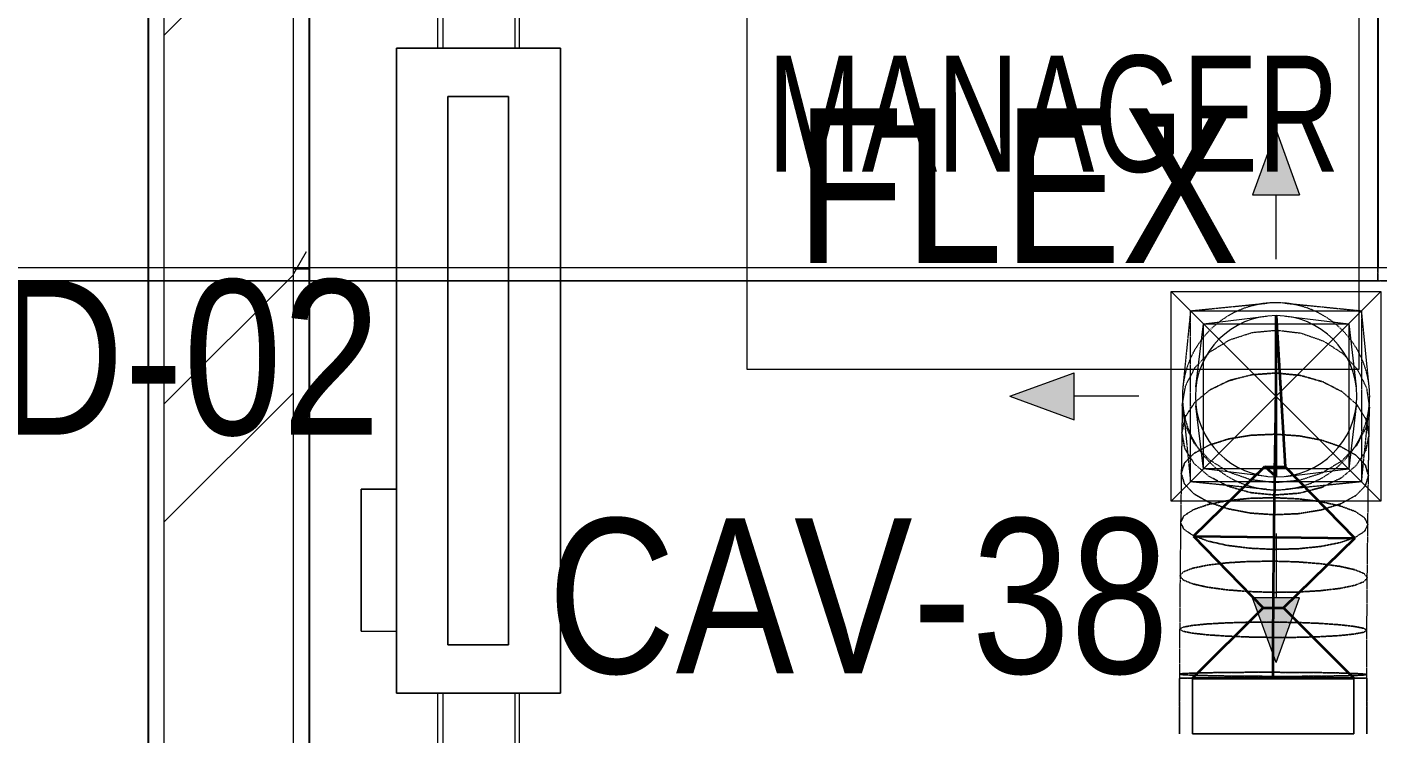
# Model space of a CAD drawing. Header units: inches. Extents: x -83664 to 20107, y -47222 to 19398.
# Drawn here: x -11685 to -9592, y -40649 to -39553 of the extents above; entities that cross this region are included whole.
import ezdxf

# ---------------------------------------------------------------- set-up
doc = ezdxf.new("R2010")
doc.units = ezdxf.units.IN
doc.header["$MEASUREMENT"] = 0
doc.linetypes.add('Center', pattern=[29.999999, 12, -6, 6, -6])
doc.linetypes.add('Hidden 0_50', pattern=[1.0584, 0.5292, -0.5292])
for name, color, linetype, lineweight in [('A-DETL-GENF', 7, 'Continuous', 9), ('A-WALL', 7, 'Continuous', 9), ('A-WALL-PATT', 7, 'Continuous', 25), ('G-ANNO-TEXT', 7, 'Continuous', 9), ('M-EQPM', 7, 'Continuous', 18), ('M-HVAC-CDFF', 7, 'Continuous', 9), ('M-HVAC-DUCT-CNTR', 7, 'Center', 9), ('ROOM TAG', 7, 'Continuous', 9)]:
    doc.layers.add(name, color=color, linetype=linetype, lineweight=lineweight)
for name, color, linetype, lineweight, true_color in [('FF ROOM TAG_dwg', 7, 'Continuous', 9, 0x767676), ('M-HVAC-DUCT', 7, 'Continuous', 9, 0xffe97f), ('M-HVAC-DUCT-PATT', 7, 'Continuous', 35, 0x007f00)]:
    doc.layers.add(name, color=color, linetype=linetype, lineweight=lineweight, true_color=true_color)
doc.styles.add('Arial Narrow_20', font='ARIALN.TTF', dxfattribs={"width": 0.85, "height": 4572})
doc.styles.add('Arial Narrow_21', font='ARIALN.TTF', dxfattribs={"height": 240})

# ---------------------------------------------------------------- blocks, each defined once
blk = doc.blocks.new('GCE-AT-Supply Air Rectangular Diffuser - 225x225-V55-FIRST FLOOR AC CONDITIONING LAYOUT - PART A')
at = {"layer": 'A-DETL-GENF', "true_color": 0xff7f00}
for points in [[(36.4, 312.5), (0, 412.5), (-36.4, 312.5)], [(-312.5, 36.4), (-412.5, 0), (-312.5, -36.4)], [(412.5, 0), (312.5, 36.4), (312.5, -36.4), (338.5, -26.9)], [(36.4, -312.5), (-36.4, -312.5), (0, -412.5)]]:
    blk.add_hatch(color=30, dxfattribs=at).paths.add_polyline_path(points)
at = {"layer": 'A-DETL-GENF', "color": 30, "true_color": 0xff7f00}
for p, q in [((0, 412.5), (-36.4, 312.5)), ((0, 412.5), (36.4, 312.5)), ((-36.4, 312.5), (36.4, 312.5)), ((0, 212.5), (0, 312.5)), ((-162.5, -162.5), (162.5, 162.5)), ((-162.5, 162.5), (162.5, -162.5)), ((-162.5, -162.5), (-162.5, 162.5)), ((-162.5, 162.5), (162.5, 162.5)), ((162.5, 162.5), (162.5, -162.5)), ((-412.5, 0), (-312.5, 36.4)), ((-312.5, -36.4), (-312.5, 36.4)), ((312.5, 36.4), (312.5, -36.4)), ((412.5, 0), (312.5, 36.4)), ((212.5, 0), (312.5, 0)), ((-412.5, 0), (-312.5, -36.4)), ((-212.5, 0), (-312.5, 0)), ((412.5, 0), (312.5, -36.4)), ((162.5, -162.5), (-162.5, -162.5)), ((0, -212.5), (0, -312.5)), ((36.4, -312.5), (-36.4, -312.5)), ((0, -412.5), (-36.4, -312.5)), ((0, -412.5), (36.4, -312.5))]:
    blk.add_line(p, q, dxfattribs=at)
blk = doc.blocks.new('M_Rec to Rnd Transition - Angle - 60 Degree-8131099-FIRST FLOOR AC CONDITIONING LAYOUT - PART A')
at = {"layer": 'M-HVAC-DUCT', "color": 30, "true_color": 0xff7f00}
for p, q in [((0, 125), (86.6, 125)), ((86.6, 125), (0, 125)), ((0, 125), (0, -125)), ((0, -125), (0, 125)), ((86.6, 0), (86.6, 125)), ((86.6, 0), (86.6, 125)), ((86.6, -125), (86.6, 0)), ((86.6, -125), (86.6, 0)), ((0, -125), (86.6, -125)), ((86.6, -125), (0, -125))]:
    blk.add_line(p, q, dxfattribs=at)
blk = doc.blocks.new('M_Rectangular to Round Transition - Angle - 45 Degree-8294803-FIRST FLOOR AC CONDITIONING LAYOUT - PART A')
at = {"layer": 'M-HVAC-DUCT', "color": 30, "true_color": 0xff7f00}
for p, q in [((141593.9, 58359.3), (141691.6, 58370.9)), ((141721.1, 58370.9), (141818.9, 58359.3)), ((141582.2, 58261.5), (141593.9, 58359.3)), ((141593.9, 58359.3), (141818.9, 58359.3)), ((141593.9, 58134.3), (141593.9, 58359.3)), ((141818.9, 58359.3), (141830.5, 58261.5)), ((141818.9, 58359.3), (141818.9, 58134.3)), ((141593.9, 58134.3), (141582.2, 58232)), ((141830.5, 58232), (141818.9, 58134.3)), ((141691.6, 58122.6), (141593.9, 58134.3)), ((141818.9, 58134.3), (141593.9, 58134.3)), ((141721.1, 58122.6), (141818.9, 58134.3))]:
    blk.add_line(p, q, dxfattribs=at)
for start, end in [(90, 180), (0, 90), (180, 270), (270, 0)]:
    blk.add_arc((141706.4, 58246.8), 125, start, end, dxfattribs=at)
blk = doc.blocks.new('CAV - CAV-38-9301335-FIRST FLOOR AC CONDITIONING LAYOUT - PART A')
at = {"layer": 'M-EQPM', "color": 30, "true_color": 0xff7f00}
for p, q in [((-183.8, 181.7), (-403.8, 181.7)), ((-403.8, 181.7), (-183.8, 181.7)), ((-403.8, 181.7), (-403.8, 127)), ((-403.8, 181.7), (-403.8, 127)), ((-183.8, 127), (-183.8, 181.7)), ((-183.8, 181.7), (-183.8, 127)), ((500, 127), (-500, 127)), ((-500, 127), (-500, -127)), ((-500, -127), (-500, 127)), ((-500, 127), (500, 127)), ((-183.8, 127), (-403.8, 127)), ((-403.8, 127), (-183.8, 127)), ((500, -127), (500, 127)), ((500, 127), (500, -127)), ((-500, 63.5), (-581.8, 63.5)), ((-581.8, 63.5), (-581.8, -63.5)), ((-581.8, 63.5), (-581.8, -63.5)), ((-500, -63.5), (-500, 63.5)), ((-500, -63.5), (-500, 63.5)), ((581.8, 63.5), (500, 63.5)), ((500, 63.5), (500, -63.5)), ((500, 63.5), (500, -63.5)), ((581.8, -63.5), (581.8, 63.5)), ((581.8, -63.5), (581.8, 63.5)), ((-500, 55.2), (-581.8, 55.2)), ((-581.8, -56.8), (-581.8, 55.2)), ((-581.8, -56.8), (-581.8, 55.2)), ((-500, 55.2), (-500, -56.8)), ((-500, 55.2), (-500, -56.8)), ((-425, -46.8), (-425, 47.3)), ((-425, 47.3), (425, 47.3)), ((425, 47.3), (-425, 47.3)), ((-425, 47.3), (-425, -46.8)), ((425, 47.3), (425, -46.8)), ((425, -46.8), (425, 47.3)), ((581.8, 55.2), (500, 55.2)), ((500, -56.8), (500, 55.2)), ((500, -56.8), (500, 55.2)), ((581.8, 55.2), (581.8, -56.8)), ((581.8, 55.2), (581.8, -56.8)), ((-581.8, -56.8), (-500, -56.8)), ((425, -46.8), (-425, -46.8)), ((-425, -46.8), (425, -46.8)), ((500, -56.8), (581.8, -56.8)), ((-581.8, -63.5), (-500, -63.5)), ((500, -63.5), (581.8, -63.5)), ((-500, -127), (500, -127)), ((500, -127), (-500, -127))]:
    blk.add_line(p, q, dxfattribs=at)
blk = doc.blocks.new('M_Rec Elbow - Radius - 0_75W-9086705-FIRST FLOOR AC CONDITIONING LAYOUT - PART A')
at = {"layer": 'M-HVAC-DUCT', "color": 6, "true_color": 0xff00ff}
for p, q in [((142387.2, 58445.7), (142387.2, 59845.7)), ((142387.2, 59845.7), (142787.2, 59845.7)), ((142387.2, 59845.7), (142887.2, 59845.7)), ((142787.2, 59845.7), (142787.2, 58445.7)), ((142887.2, 59845.7), (142787.2, 59845.7)), ((142887.2, 59845.7), (142887.2, 58445.7)), ((142887.2, 58445.7), (142887.2, 59845.7)), ((142787.2, 58445.7), (142387.2, 58445.7)), ((142387.2, 58445.7), (142887.2, 58445.7)), ((142787.2, 58445.7), (142887.2, 58445.7))]:
    blk.add_line(p, q, dxfattribs=at)
blk = doc.blocks.new('TEMW-SMBZ-HO-BM-HVAC-00002_rvt-1-FIRST FLOOR AC CONDITIONING LAYOUT - PART A')
at = {"layer": 'M-HVAC-DUCT', "color": 6, "linetype": 'Hidden 0_50', "true_color": 0xff00ff}
for p, q in [((141864.2, 58425.7), (141864.2, 59865.7)), ((141864.2, 59865.7), (141864.2, 58425.7)), ((141864.2, 59865.7), (141864.2, 58425.7)), ((128190.9, 58425.7), (141864.2, 58425.7)), ((141864.2, 58425.7), (128190.9, 58425.7)), ((141864.2, 58425.7), (142374.2, 58425.7)), ((141954.2, 58425.7), (141864.2, 58425.7))]:
    blk.add_line(p, q, dxfattribs=at)
at = {"layer": 'M-HVAC-DUCT', "color": 6, "true_color": 0xff00ff}
for p, q in [((141864.2, 59845.7), (141864.2, 58445.7)), ((141864.2, 58445.7), (141864.2, 59845.7)), ((141864.2, 58445.7), (128190.9, 58445.7)), ((141864.2, 58445.7), (128190.9, 58445.7))]:
    blk.add_line(p, q, dxfattribs=at)
at = {"layer": 'M-HVAC-DUCT', "color": 30, "linetype": 'Hidden 0_50', "true_color": 0xff7f00}
for p, q in [((141573.9, 58379.3), (141692, 58391.1)), ((141720.7, 58391.1), (141838.9, 58379.3)), ((141573.9, 58379.3), (141562.1, 58261.2)), ((141573.9, 58114.3), (141573.9, 58379.3)), ((141573.9, 58379.3), (141838.9, 58379.3)), ((141850.6, 58261.2), (141838.9, 58379.3)), ((141838.9, 58379.3), (141838.9, 58114.3)), ((141561.1, 58233.3), (141560.5, 58190.5)), ((141561.1, 58232.9), (141560.5, 58190.3)), ((141562.1, 58232.4), (141573.9, 58114.3)), ((141838.9, 58114.3), (141850.6, 58232.4)), ((141850.4, 58186.5), (141851.1, 58229.1)), ((141850.4, 58186.2), (141851.1, 58228.8)), ((141560.5, 58190.5), (141559.6, 58127.6)), ((141560.5, 58190.3), (141559.6, 58127.5)), ((141849.5, 58123.8), (141850.4, 58186.5)), ((141849.5, 58123.6), (141850.4, 58186.3)), ((141559.6, 58127.5), (141558.6, 58051.3)), ((141559.6, 58127.5), (141558.6, 58051.2)), ((141692, 58102.5), (141573.9, 58114.3)), ((141838.9, 58114.3), (141573.9, 58114.3)), ((141838.9, 58114.3), (141720.7, 58102.5)), ((141848.6, 58047.9), (141849.5, 58123.8)), ((141848.6, 58047.9), (141849.5, 58123.7)), ((141558.6, 58051.3), (141557.7, 57968.4)), ((141558.6, 58051.2), (141557.7, 57968.4)), ((141847.7, 57965.7), (141848.6, 58047.9)), ((141847.7, 57965.7), (141848.6, 58047.9)), ((141557.7, 57968.4), (141557.1, 57885.8)), ((141557.7, 57968.4), (141557.1, 57885.8)), ((141847.1, 57884.1), (141847.7, 57965.7)), ((141847.1, 57884.1), (141847.7, 57965.7)), ((141557.1, 57885.8), (141556.8, 57816.1)), ((141557.1, 57885.8), (141556.8, 57816.1)), ((141846.8, 57815.6), (141847.1, 57884.1)), ((141846.8, 57815.6), (141847.1, 57884.1)), ((141556.8, 57816.1), (141556.8, 57810)), ((141556.8, 57816.1), (141556.8, 57810)), ((141846.8, 57810), (141846.8, 57815.6)), ((141846.8, 57810), (141846.8, 57815.6)), ((141556.8, 57810), (141846.8, 57810)), ((141556.8, 57810), (141846.8, 57810)), ((141556.8, 57723.4), (141556.8, 57810)), ((141556.8, 57810), (141556.8, 57723.4)), ((141701.8, 57810), (141556.8, 57810)), ((141701.8, 57810), (141556.8, 57810)), ((141846.8, 57810), (141701.8, 57810)), ((141846.8, 57810), (141701.8, 57810)), ((141846.8, 57723.4), (141846.8, 57810)), ((141846.8, 57810), (141846.8, 57723.4))]:
    blk.add_line(p, q, dxfattribs=at)
at = {"layer": 'M-HVAC-DUCT', "color": 30, "linetype": 'Hidden 0_50', "true_color": 0xff7f00, "flags": 128}
for points in [[(141561.1, 58232.9), (141566.4, 58263.5), (141581.2, 58291.8), (141604.6, 58316), (141634.8, 58334.4), (141669.9, 58345.8), (141707.5, 58349.3), (141745, 58344.8), (141779.8, 58332.5), (141809.6, 58313.3), (141832.4, 58288.5), (141846.5, 58259.8), (141851.1, 58229.1)], [(141560.5, 58190.3), (141565.7, 58214.7), (141580.4, 58237.3), (141603.7, 58256.6), (141633.9, 58271.2), (141668.9, 58280.2), (141706.5, 58282.9), (141744, 58279.2), (141778.8, 58269.3), (141808.7, 58253.9), (141831.5, 58234), (141845.8, 58211), (141850.4, 58186.5)], [(141850.4, 58186.5), (141845.8, 58211), (141831.5, 58234), (141808.7, 58253.9), (141778.8, 58269.3), (141744, 58279.2), (141706.5, 58282.9), (141668.9, 58280.2), (141633.9, 58271.2), (141603.7, 58256.6), (141580.4, 58237.3), (141565.7, 58214.7), (141560.5, 58190.3)], [(141851.1, 58229.1), (141845.8, 58198.6), (141831, 58170.3), (141807.6, 58146.1), (141777.4, 58127.7), (141742.3, 58116.3), (141704.7, 58112.8), (141667.2, 58117.3), (141632.4, 58129.6), (141602.6, 58148.7), (141579.8, 58173.5), (141565.7, 58202.3), (141561.1, 58232.9)], [(141559.6, 58127.5), (141564.7, 58143.5), (141579.3, 58158.4), (141602.5, 58171), (141632.6, 58180.6), (141667.6, 58186.4), (141705.1, 58188), (141742.6, 58185.4), (141777.6, 58178.7), (141807.5, 58168.4), (141830.4, 58155.2), (141844.8, 58140), (141849.5, 58123.8)], [(141849.5, 58123.8), (141844.8, 58140), (141830.4, 58155.2), (141807.5, 58168.4), (141777.6, 58178.7), (141742.6, 58185.4), (141705.1, 58188), (141667.6, 58186.4), (141632.6, 58180.6), (141602.5, 58171), (141579.3, 58158.4), (141564.7, 58143.5), (141559.6, 58127.5)], [(141850.4, 58186.5), (141845.2, 58162.1), (141830.5, 58139.5), (141807.2, 58120.2), (141777, 58105.5), (141742, 58096.6), (141704.4, 58093.8), (141666.9, 58097.5), (141632.1, 58107.4), (141602.2, 58122.9), (141579.4, 58142.7), (141565.1, 58165.7), (141560.5, 58190.3)], [(141560.5, 58190.3), (141565.1, 58165.7), (141579.4, 58142.7), (141602.2, 58122.9), (141632.1, 58107.4), (141666.9, 58097.5), (141704.4, 58093.8), (141742, 58096.6), (141777, 58105.5), (141807.2, 58120.2), (141830.5, 58139.5), (141845.2, 58162.1), (141850.4, 58186.5)], [(141849.5, 58123.8), (141844.5, 58107.7), (141829.8, 58092.8), (141806.7, 58080.2), (141776.5, 58070.7), (141741.5, 58064.9), (141704, 58063.2), (141666.5, 58065.8), (141631.6, 58072.5), (141601.6, 58082.8), (141578.7, 58096), (141564.4, 58111.2), (141559.6, 58127.5)], [(141559.6, 58127.5), (141564.4, 58111.2), (141578.7, 58096), (141601.6, 58082.8), (141631.6, 58072.5), (141666.5, 58065.8), (141704, 58063.2), (141741.5, 58064.9), (141776.5, 58070.7), (141806.7, 58080.2), (141829.8, 58092.8), (141844.5, 58107.7), (141849.5, 58123.8)], [(141558.6, 58051.2), (141563.6, 58061.5), (141578.2, 58071), (141601.3, 58079.1), (141631.4, 58085.1), (141666.4, 58088.7), (141703.9, 58089.6), (141741.4, 58087.8), (141776.3, 58083.4), (141806.3, 58076.7), (141829.3, 58068.2), (141843.7, 58058.3), (141848.6, 58047.9)], [(141848.6, 58047.9), (141843.7, 58058.3), (141829.3, 58068.2), (141806.3, 58076.7), (141776.3, 58083.4), (141741.4, 58087.8), (141703.9, 58089.6), (141666.4, 58088.7), (141631.4, 58085.1), (141601.3, 58079.1), (141578.2, 58071), (141563.6, 58061.5), (141558.6, 58051.2)], [(141848.6, 58047.9), (141843.6, 58037.6), (141829, 58028.1), (141805.9, 58020.1), (141775.8, 58014.1), (141740.8, 58010.5), (141703.3, 58009.5), (141665.8, 58011.3), (141630.8, 58015.7), (141600.9, 58022.4), (141577.9, 58031), (141563.5, 58040.8), (141558.6, 58051.2)], [(141558.6, 58051.2), (141563.5, 58040.8), (141577.9, 58031), (141600.9, 58022.4), (141630.8, 58015.7), (141665.8, 58011.3), (141703.3, 58009.5), (141740.8, 58010.5), (141775.8, 58014.1), (141805.9, 58020.1), (141829, 58028.1), (141843.6, 58037.6), (141848.6, 58047.9)], [(141557.7, 57968.4), (141562.7, 57974.6), (141577.2, 57980.3), (141600.3, 57985.1), (141630.3, 57988.7), (141665.3, 57990.8), (141702.8, 57991.2), (141740.4, 57990.1), (141775.3, 57987.3), (141805.3, 57983.2), (141828.3, 57978), (141842.8, 57972), (141847.7, 57965.7)], [(141847.7, 57965.7), (141842.8, 57972), (141828.3, 57978), (141805.3, 57983.2), (141775.3, 57987.3), (141740.4, 57990.1), (141702.8, 57991.2), (141665.3, 57990.8), (141630.3, 57988.7), (141600.3, 57985.1), (141577.2, 57980.3), (141562.7, 57974.6), (141557.7, 57968.4)], [(141847.7, 57965.7), (141842.7, 57959.5), (141828.2, 57953.8), (141805.1, 57949), (141775.1, 57945.5), (141740.1, 57943.4), (141702.6, 57942.9), (141665.1, 57944.1), (141630.1, 57946.8), (141600.1, 57950.9), (141577.1, 57956.1), (141562.6, 57962.1), (141557.7, 57968.4)], [(141557.7, 57968.4), (141562.6, 57962.1), (141577.1, 57956.1), (141600.1, 57950.9), (141630.1, 57946.8), (141665.1, 57944.1), (141702.6, 57942.9), (141740.1, 57943.4), (141775.1, 57945.5), (141805.1, 57949), (141828.2, 57953.8), (141842.7, 57959.5), (141847.7, 57965.7)], [(141557.1, 57885.8), (141562, 57888.8), (141576.5, 57891.6), (141599.5, 57893.9), (141629.6, 57895.6), (141664.6, 57896.6), (141702.1, 57896.8), (141739.6, 57896.2), (141774.6, 57894.8), (141804.6, 57892.7), (141827.6, 57890.1), (141842.1, 57887.2), (141847.1, 57884.1)], [(141847.1, 57884.1), (141842.1, 57887.2), (141827.6, 57890.1), (141804.6, 57892.7), (141774.6, 57894.8), (141739.6, 57896.2), (141702.1, 57896.8), (141664.6, 57896.6), (141629.6, 57895.6), (141599.5, 57893.9), (141576.5, 57891.6), (141562, 57888.8), (141557.1, 57885.8)], [(141847.1, 57884.1), (141842.1, 57881), (141827.6, 57878.3), (141804.6, 57875.9), (141774.5, 57874.2), (141739.6, 57873.2), (141702, 57873), (141664.5, 57873.7), (141629.5, 57875.1), (141599.5, 57877.1), (141576.5, 57879.7), (141562, 57882.7), (141557.1, 57885.8)], [(141557.1, 57885.8), (141562, 57882.7), (141576.5, 57879.7), (141599.5, 57877.1), (141629.5, 57875.1), (141664.5, 57873.7), (141702, 57873), (141739.6, 57873.2), (141774.5, 57874.2), (141804.6, 57875.9), (141827.6, 57878.3), (141842.1, 57881), (141847.1, 57884.1)], [(141556.8, 57816.1), (141561.7, 57816.9), (141576.2, 57817.7), (141599.3, 57818.3), (141629.3, 57818.7), (141664.3, 57819), (141701.8, 57819), (141739.3, 57818.8), (141774.3, 57818.5), (141804.3, 57817.9), (141827.4, 57817.2), (141841.9, 57816.4), (141846.8, 57815.6)], [(141846.8, 57815.6), (141841.9, 57816.4), (141827.4, 57817.2), (141804.3, 57817.9), (141774.3, 57818.5), (141739.3, 57818.8), (141701.8, 57819), (141664.3, 57819), (141629.3, 57818.7), (141599.3, 57818.3), (141576.2, 57817.7), (141561.7, 57816.9), (141556.8, 57816.1)], [(141846.8, 57815.6), (141841.9, 57814.8), (141827.4, 57814), (141804.3, 57813.4), (141774.3, 57812.9), (141739.3, 57812.7), (141701.8, 57812.7), (141664.3, 57812.8), (141629.3, 57813.2), (141599.3, 57813.8), (141576.2, 57814.5), (141561.7, 57815.3), (141556.8, 57816.1)], [(141556.8, 57816.1), (141561.7, 57815.3), (141576.2, 57814.5), (141599.3, 57813.8), (141629.3, 57813.2), (141664.3, 57812.8), (141701.8, 57812.7), (141739.3, 57812.7), (141774.3, 57812.9), (141804.3, 57813.4), (141827.4, 57814), (141841.9, 57814.8), (141846.8, 57815.6)]]:
    blk.add_lwpolyline(points, dxfattribs=at)
at = {"layer": 'M-HVAC-DUCT', "color": 30, "linetype": 'Hidden 0_50', "true_color": 0xff7f00}
for start, end in [(90, 180), (0, 90), (180, 270), (270, 0)]:
    blk.add_arc((141706.4, 58246.8), 145, start, end, dxfattribs=at)
at = {"layer": 'M-HVAC-DUCT-CNTR', "color": 30, "linetype": 'Continuous', "lineweight": 35, "true_color": 0xff7f00}
blk.add_open_spline([(141701.8, 57810), (141701.8, 57971.2), (141706.4, 58246.8), (141706.4, 58246.8)], degree=3, dxfattribs=at)
at = {"layer": 'M-HVAC-DUCT-PATT', "color": 30, "true_color": 0xff7f00}
for p, q in [((141706.4, 58121.8), (141706.4, 58371.8)), ((141706.4, 58371.8), (141720.5, 58137.3)), ((141578.4, 58029.8), (141688.9, 58137.8)), ((141706.4, 58121.8), (141688.9, 58137.8)), ((141688.9, 58137.8), (141720.5, 58137.3)), ((141828.3, 58027), (141720.5, 58137.3)), ((141578.4, 58029.8), (141828.3, 58027)), ((141578.4, 58029.8), (141828.3, 58027)), ((141578.4, 58029.8), (141686.5, 57919.1)), ((141828.3, 58027), (141718.1, 57918.9)), ((141576.8, 57810), (141686.5, 57919.1)), ((141686.5, 57919.1), (141718.1, 57918.9)), ((141826.8, 57810), (141718.1, 57918.9)), ((141576.8, 57810), (141826.8, 57810)), ((141576.8, 57810), (141826.8, 57810))]:
    blk.add_line(p, q, dxfattribs=at)
at = {"layer": 'M-EQPM', "color": 6, "linetype": 'Hidden 0_50', "lineweight": 9, "true_color": 0xff00ff, "rotation": 90.00000000000011}
blk.add_blockref('CAV - CAV-38-9301335-FIRST FLOOR AC CONDITIONING LAYOUT - PART A', (140471, 58286.5), dxfattribs=at)
at = {"layer": 'M-HVAC-CDFF', "color": 6, "linetype": 'Hidden 0_50', "lineweight": 9, "true_color": 0xff00ff}
blk.add_blockref('GCE-AT-Supply Air Rectangular Diffuser - 225x225-V55-FIRST FLOOR AC CONDITIONING LAYOUT - PART A', (141706.4, 58246.8), dxfattribs=at)
at = {"layer": 'M-HVAC-DUCT', "color": 6, "linetype": 'Hidden 0_50', "lineweight": 9, "true_color": 0xff00ff, "extrusion": (0, 0, -1)}
blk.add_blockref('M_Rec Elbow - Radius - 0_75W-9086705-FIRST FLOOR AC CONDITIONING LAYOUT - PART A', (-284751.5, 0), dxfattribs=at)
at = {"layer": 'M-HVAC-DUCT', "color": 6, "linetype": 'Hidden 0_50', "lineweight": 9, "true_color": 0xff00ff}
blk.add_blockref('M_Rectangular to Round Transition - Angle - 45 Degree-8294803-FIRST FLOOR AC CONDITIONING LAYOUT - PART A', (0, 0), dxfattribs=at)
at = {"layer": 'M-HVAC-DUCT', "color": 6, "linetype": 'Hidden 0_50', "lineweight": 9, "true_color": 0xff00ff, "rotation": 90}
blk.add_blockref('M_Rec to Rnd Transition - Angle - 60 Degree-8131099-FIRST FLOOR AC CONDITIONING LAYOUT - PART A', (141701.8, 57723.4), dxfattribs=at)
blk = doc.blocks.new('TEMW-SMBZ-HO-BM-HVAC-00002_rvt-2-FIRST FLOOR AC CONDITIONING LAYOUT - PART A')
at = {"layer": 'M-HVAC-DUCT', "color": 6, "linetype": 'Hidden 0_50', "true_color": 0xff00ff}
for p, q in [((141864.2, 58425.7), (141864.2, 59865.7)), ((141864.2, 59865.7), (141864.2, 58425.7)), ((141864.2, 59865.7), (141864.2, 58425.7)), ((128190.9, 58425.7), (141864.2, 58425.7)), ((141864.2, 58425.7), (128190.9, 58425.7)), ((141864.2, 58425.7), (142374.2, 58425.7)), ((141954.2, 58425.7), (141864.2, 58425.7))]:
    blk.add_line(p, q, dxfattribs=at)
at = {"layer": 'M-HVAC-DUCT', "color": 6, "true_color": 0xff00ff}
for p, q in [((141864.2, 59845.7), (141864.2, 58445.7)), ((141864.2, 58445.7), (141864.2, 59845.7)), ((141864.2, 58445.7), (128190.9, 58445.7)), ((141864.2, 58445.7), (128190.9, 58445.7))]:
    blk.add_line(p, q, dxfattribs=at)
at = {"layer": 'M-HVAC-DUCT', "color": 30, "linetype": 'Hidden 0_50', "true_color": 0xff7f00}
for p, q in [((141573.9, 58379.3), (141692, 58391.1)), ((141720.7, 58391.1), (141838.9, 58379.3)), ((141573.9, 58379.3), (141562.1, 58261.2)), ((141573.9, 58114.3), (141573.9, 58379.3)), ((141573.9, 58379.3), (141838.9, 58379.3)), ((141850.6, 58261.2), (141838.9, 58379.3)), ((141838.9, 58379.3), (141838.9, 58114.3)), ((141561.1, 58233.3), (141560.5, 58190.5)), ((141561.1, 58232.9), (141560.5, 58190.3)), ((141562.1, 58232.4), (141573.9, 58114.3)), ((141838.9, 58114.3), (141850.6, 58232.4)), ((141850.4, 58186.5), (141851.1, 58229.1)), ((141850.4, 58186.2), (141851.1, 58228.8)), ((141560.5, 58190.5), (141559.6, 58127.6)), ((141560.5, 58190.3), (141559.6, 58127.5)), ((141849.5, 58123.8), (141850.4, 58186.5)), ((141849.5, 58123.6), (141850.4, 58186.3)), ((141559.6, 58127.5), (141558.6, 58051.3)), ((141559.6, 58127.5), (141558.6, 58051.2)), ((141692, 58102.5), (141573.9, 58114.3)), ((141838.9, 58114.3), (141573.9, 58114.3)), ((141838.9, 58114.3), (141720.7, 58102.5)), ((141848.6, 58047.9), (141849.5, 58123.8)), ((141848.6, 58047.9), (141849.5, 58123.7)), ((141558.6, 58051.3), (141557.7, 57968.4)), ((141558.6, 58051.2), (141557.7, 57968.4)), ((141847.7, 57965.7), (141848.6, 58047.9)), ((141847.7, 57965.7), (141848.6, 58047.9)), ((141557.7, 57968.4), (141557.1, 57885.8)), ((141557.7, 57968.4), (141557.1, 57885.8)), ((141847.1, 57884.1), (141847.7, 57965.7)), ((141847.1, 57884.1), (141847.7, 57965.7)), ((141557.1, 57885.8), (141556.8, 57816.1)), ((141557.1, 57885.8), (141556.8, 57816.1)), ((141846.8, 57815.6), (141847.1, 57884.1)), ((141846.8, 57815.6), (141847.1, 57884.1)), ((141556.8, 57816.1), (141556.8, 57810)), ((141556.8, 57816.1), (141556.8, 57810)), ((141846.8, 57810), (141846.8, 57815.6)), ((141846.8, 57810), (141846.8, 57815.6)), ((141556.8, 57810), (141846.8, 57810)), ((141556.8, 57810), (141846.8, 57810)), ((141556.8, 57723.4), (141556.8, 57810)), ((141556.8, 57810), (141556.8, 57723.4)), ((141701.8, 57810), (141556.8, 57810)), ((141701.8, 57810), (141556.8, 57810)), ((141846.8, 57810), (141701.8, 57810)), ((141846.8, 57810), (141701.8, 57810)), ((141846.8, 57723.4), (141846.8, 57810)), ((141846.8, 57810), (141846.8, 57723.4))]:
    blk.add_line(p, q, dxfattribs=at)
at = {"layer": 'M-HVAC-DUCT', "color": 30, "linetype": 'Hidden 0_50', "true_color": 0xff7f00, "flags": 128}
for points in [[(141561.1, 58232.9), (141566.4, 58263.5), (141581.2, 58291.8), (141604.6, 58316), (141634.8, 58334.4), (141669.9, 58345.8), (141707.5, 58349.3), (141745, 58344.8), (141779.8, 58332.5), (141809.6, 58313.3), (141832.4, 58288.5), (141846.5, 58259.8), (141851.1, 58229.1)], [(141560.5, 58190.3), (141565.7, 58214.7), (141580.4, 58237.3), (141603.7, 58256.6), (141633.9, 58271.2), (141668.9, 58280.2), (141706.5, 58282.9), (141744, 58279.2), (141778.8, 58269.3), (141808.7, 58253.9), (141831.5, 58234), (141845.8, 58211), (141850.4, 58186.5)], [(141850.4, 58186.5), (141845.8, 58211), (141831.5, 58234), (141808.7, 58253.9), (141778.8, 58269.3), (141744, 58279.2), (141706.5, 58282.9), (141668.9, 58280.2), (141633.9, 58271.2), (141603.7, 58256.6), (141580.4, 58237.3), (141565.7, 58214.7), (141560.5, 58190.3)], [(141851.1, 58229.1), (141845.8, 58198.6), (141831, 58170.3), (141807.6, 58146.1), (141777.4, 58127.7), (141742.3, 58116.3), (141704.7, 58112.8), (141667.2, 58117.3), (141632.4, 58129.6), (141602.6, 58148.7), (141579.8, 58173.5), (141565.7, 58202.3), (141561.1, 58232.9)], [(141559.6, 58127.5), (141564.7, 58143.5), (141579.3, 58158.4), (141602.5, 58171), (141632.6, 58180.6), (141667.6, 58186.4), (141705.1, 58188), (141742.6, 58185.4), (141777.6, 58178.7), (141807.5, 58168.4), (141830.4, 58155.2), (141844.8, 58140), (141849.5, 58123.8)], [(141849.5, 58123.8), (141844.8, 58140), (141830.4, 58155.2), (141807.5, 58168.4), (141777.6, 58178.7), (141742.6, 58185.4), (141705.1, 58188), (141667.6, 58186.4), (141632.6, 58180.6), (141602.5, 58171), (141579.3, 58158.4), (141564.7, 58143.5), (141559.6, 58127.5)], [(141850.4, 58186.5), (141845.2, 58162.1), (141830.5, 58139.5), (141807.2, 58120.2), (141777, 58105.5), (141742, 58096.6), (141704.4, 58093.8), (141666.9, 58097.5), (141632.1, 58107.4), (141602.2, 58122.9), (141579.4, 58142.7), (141565.1, 58165.7), (141560.5, 58190.3)], [(141560.5, 58190.3), (141565.1, 58165.7), (141579.4, 58142.7), (141602.2, 58122.9), (141632.1, 58107.4), (141666.9, 58097.5), (141704.4, 58093.8), (141742, 58096.6), (141777, 58105.5), (141807.2, 58120.2), (141830.5, 58139.5), (141845.2, 58162.1), (141850.4, 58186.5)], [(141849.5, 58123.8), (141844.5, 58107.7), (141829.8, 58092.8), (141806.7, 58080.2), (141776.5, 58070.7), (141741.5, 58064.9), (141704, 58063.2), (141666.5, 58065.8), (141631.6, 58072.5), (141601.6, 58082.8), (141578.7, 58096), (141564.4, 58111.2), (141559.6, 58127.5)], [(141559.6, 58127.5), (141564.4, 58111.2), (141578.7, 58096), (141601.6, 58082.8), (141631.6, 58072.5), (141666.5, 58065.8), (141704, 58063.2), (141741.5, 58064.9), (141776.5, 58070.7), (141806.7, 58080.2), (141829.8, 58092.8), (141844.5, 58107.7), (141849.5, 58123.8)], [(141558.6, 58051.2), (141563.6, 58061.5), (141578.2, 58071), (141601.3, 58079.1), (141631.4, 58085.1), (141666.4, 58088.7), (141703.9, 58089.6), (141741.4, 58087.8), (141776.3, 58083.4), (141806.3, 58076.7), (141829.3, 58068.2), (141843.7, 58058.3), (141848.6, 58047.9)], [(141848.6, 58047.9), (141843.7, 58058.3), (141829.3, 58068.2), (141806.3, 58076.7), (141776.3, 58083.4), (141741.4, 58087.8), (141703.9, 58089.6), (141666.4, 58088.7), (141631.4, 58085.1), (141601.3, 58079.1), (141578.2, 58071), (141563.6, 58061.5), (141558.6, 58051.2)], [(141848.6, 58047.9), (141843.6, 58037.6), (141829, 58028.1), (141805.9, 58020.1), (141775.8, 58014.1), (141740.8, 58010.5), (141703.3, 58009.5), (141665.8, 58011.3), (141630.8, 58015.7), (141600.9, 58022.4), (141577.9, 58031), (141563.5, 58040.8), (141558.6, 58051.2)], [(141558.6, 58051.2), (141563.5, 58040.8), (141577.9, 58031), (141600.9, 58022.4), (141630.8, 58015.7), (141665.8, 58011.3), (141703.3, 58009.5), (141740.8, 58010.5), (141775.8, 58014.1), (141805.9, 58020.1), (141829, 58028.1), (141843.6, 58037.6), (141848.6, 58047.9)], [(141557.7, 57968.4), (141562.7, 57974.6), (141577.2, 57980.3), (141600.3, 57985.1), (141630.3, 57988.7), (141665.3, 57990.8), (141702.8, 57991.2), (141740.4, 57990.1), (141775.3, 57987.3), (141805.3, 57983.2), (141828.3, 57978), (141842.8, 57972), (141847.7, 57965.7)], [(141847.7, 57965.7), (141842.8, 57972), (141828.3, 57978), (141805.3, 57983.2), (141775.3, 57987.3), (141740.4, 57990.1), (141702.8, 57991.2), (141665.3, 57990.8), (141630.3, 57988.7), (141600.3, 57985.1), (141577.2, 57980.3), (141562.7, 57974.6), (141557.7, 57968.4)], [(141847.7, 57965.7), (141842.7, 57959.5), (141828.2, 57953.8), (141805.1, 57949), (141775.1, 57945.5), (141740.1, 57943.4), (141702.6, 57942.9), (141665.1, 57944.1), (141630.1, 57946.8), (141600.1, 57950.9), (141577.1, 57956.1), (141562.6, 57962.1), (141557.7, 57968.4)], [(141557.7, 57968.4), (141562.6, 57962.1), (141577.1, 57956.1), (141600.1, 57950.9), (141630.1, 57946.8), (141665.1, 57944.1), (141702.6, 57942.9), (141740.1, 57943.4), (141775.1, 57945.5), (141805.1, 57949), (141828.2, 57953.8), (141842.7, 57959.5), (141847.7, 57965.7)], [(141557.1, 57885.8), (141562, 57888.8), (141576.5, 57891.6), (141599.5, 57893.9), (141629.6, 57895.6), (141664.6, 57896.6), (141702.1, 57896.8), (141739.6, 57896.2), (141774.6, 57894.8), (141804.6, 57892.7), (141827.6, 57890.1), (141842.1, 57887.2), (141847.1, 57884.1)], [(141847.1, 57884.1), (141842.1, 57887.2), (141827.6, 57890.1), (141804.6, 57892.7), (141774.6, 57894.8), (141739.6, 57896.2), (141702.1, 57896.8), (141664.6, 57896.6), (141629.6, 57895.6), (141599.5, 57893.9), (141576.5, 57891.6), (141562, 57888.8), (141557.1, 57885.8)], [(141847.1, 57884.1), (141842.1, 57881), (141827.6, 57878.3), (141804.6, 57875.9), (141774.5, 57874.2), (141739.6, 57873.2), (141702, 57873), (141664.5, 57873.7), (141629.5, 57875.1), (141599.5, 57877.1), (141576.5, 57879.7), (141562, 57882.7), (141557.1, 57885.8)], [(141557.1, 57885.8), (141562, 57882.7), (141576.5, 57879.7), (141599.5, 57877.1), (141629.5, 57875.1), (141664.5, 57873.7), (141702, 57873), (141739.6, 57873.2), (141774.5, 57874.2), (141804.6, 57875.9), (141827.6, 57878.3), (141842.1, 57881), (141847.1, 57884.1)], [(141556.8, 57816.1), (141561.7, 57816.9), (141576.2, 57817.7), (141599.3, 57818.3), (141629.3, 57818.7), (141664.3, 57819), (141701.8, 57819), (141739.3, 57818.8), (141774.3, 57818.5), (141804.3, 57817.9), (141827.4, 57817.2), (141841.9, 57816.4), (141846.8, 57815.6)], [(141846.8, 57815.6), (141841.9, 57816.4), (141827.4, 57817.2), (141804.3, 57817.9), (141774.3, 57818.5), (141739.3, 57818.8), (141701.8, 57819), (141664.3, 57819), (141629.3, 57818.7), (141599.3, 57818.3), (141576.2, 57817.7), (141561.7, 57816.9), (141556.8, 57816.1)], [(141846.8, 57815.6), (141841.9, 57814.8), (141827.4, 57814), (141804.3, 57813.4), (141774.3, 57812.9), (141739.3, 57812.7), (141701.8, 57812.7), (141664.3, 57812.8), (141629.3, 57813.2), (141599.3, 57813.8), (141576.2, 57814.5), (141561.7, 57815.3), (141556.8, 57816.1)], [(141556.8, 57816.1), (141561.7, 57815.3), (141576.2, 57814.5), (141599.3, 57813.8), (141629.3, 57813.2), (141664.3, 57812.8), (141701.8, 57812.7), (141739.3, 57812.7), (141774.3, 57812.9), (141804.3, 57813.4), (141827.4, 57814), (141841.9, 57814.8), (141846.8, 57815.6)]]:
    blk.add_lwpolyline(points, dxfattribs=at)
at = {"layer": 'M-HVAC-DUCT', "color": 30, "linetype": 'Hidden 0_50', "true_color": 0xff7f00}
for start, end in [(90, 180), (0, 90), (180, 270), (270, 0)]:
    blk.add_arc((141706.4, 58246.8), 145, start, end, dxfattribs=at)
at = {"layer": 'M-HVAC-DUCT-CNTR', "color": 30, "linetype": 'Continuous', "lineweight": 35, "true_color": 0xff7f00}
blk.add_open_spline([(141701.8, 57810), (141701.8, 57971.2), (141706.4, 58246.8), (141706.4, 58246.8)], degree=3, dxfattribs=at)
at = {"layer": 'M-HVAC-DUCT-PATT', "color": 30, "true_color": 0xff7f00}
for p, q in [((141706.4, 58121.8), (141706.4, 58371.8)), ((141706.4, 58371.8), (141720.5, 58137.3)), ((141578.4, 58029.8), (141688.9, 58137.8)), ((141706.4, 58121.8), (141688.9, 58137.8)), ((141688.9, 58137.8), (141720.5, 58137.3)), ((141828.3, 58027), (141720.5, 58137.3)), ((141578.4, 58029.8), (141828.3, 58027)), ((141578.4, 58029.8), (141828.3, 58027)), ((141578.4, 58029.8), (141686.5, 57919.1)), ((141828.3, 58027), (141718.1, 57918.9)), ((141576.8, 57810), (141686.5, 57919.1)), ((141686.5, 57919.1), (141718.1, 57918.9)), ((141826.8, 57810), (141718.1, 57918.9)), ((141576.8, 57810), (141826.8, 57810)), ((141576.8, 57810), (141826.8, 57810))]:
    blk.add_line(p, q, dxfattribs=at)
at = {"layer": 'M-EQPM', "color": 6, "linetype": 'Hidden 0_50', "lineweight": 9, "true_color": 0xff00ff, "rotation": 90.00000000000011}
blk.add_blockref('CAV - CAV-38-9301335-FIRST FLOOR AC CONDITIONING LAYOUT - PART A', (140471, 58286.5), dxfattribs=at)
at = {"layer": 'M-HVAC-CDFF', "color": 6, "linetype": 'Hidden 0_50', "lineweight": 9, "true_color": 0xff00ff}
blk.add_blockref('GCE-AT-Supply Air Rectangular Diffuser - 225x225-V55-FIRST FLOOR AC CONDITIONING LAYOUT - PART A', (141706.4, 58246.8), dxfattribs=at)
at = {"layer": 'M-HVAC-DUCT', "color": 6, "linetype": 'Hidden 0_50', "lineweight": 9, "true_color": 0xff00ff, "extrusion": (0, 0, -1)}
blk.add_blockref('M_Rec Elbow - Radius - 0_75W-9086705-FIRST FLOOR AC CONDITIONING LAYOUT - PART A', (-284751.5, 0), dxfattribs=at)
at = {"layer": 'M-HVAC-DUCT', "color": 6, "linetype": 'Hidden 0_50', "lineweight": 9, "true_color": 0xff00ff}
blk.add_blockref('M_Rectangular to Round Transition - Angle - 45 Degree-8294803-FIRST FLOOR AC CONDITIONING LAYOUT - PART A', (0, 0), dxfattribs=at)
at = {"layer": 'M-HVAC-DUCT', "color": 6, "linetype": 'Hidden 0_50', "lineweight": 9, "true_color": 0xff00ff, "rotation": 90}
blk.add_blockref('M_Rec to Rnd Transition - Angle - 60 Degree-8131099-FIRST FLOOR AC CONDITIONING LAYOUT - PART A', (141701.8, 57723.4), dxfattribs=at)
blk = doc.blocks.new('SMBZ_Hospital Arch Model_2026_01_29_rvt-1-FIRST FLOOR AC CONDITIONING LAYOUT - PART A')
at = {"layer": 'A-WALL-PATT', "lineweight": 9, "true_color": 0xbbbbbb}
h = blk.add_hatch(dxfattribs=at)
h.set_pattern_fill('FP_12', color=9, style=0, pattern_type=2)
h.set_pattern_definition([(45, (0, 0), (-377.1708, 377.1708), []), (45, (0, 571.5), (-377.1708, 377.1708), [])])
h.paths.add_polyline_path([(139984.4, 57220.2), (140184.4, 57220.2), (140184.4, 60557.7), (139984.4, 60557.7), (139984.4, 59999.2)])
h = blk.add_hatch(dxfattribs=at)
h.set_pattern_fill('FP_13', color=9, style=0, pattern_type=2)
h.set_pattern_definition([(0, (0, 0), (1219.2, 304.8), [50.292, -864.108, 50.292, -864.108, -4876.8]), (0, (0, 0), (1219.2, 304.8), [-1828.8, 50.292, -1778.508, 50.292, -864.108, -2133.6]), (0, (0, 0), (1219.2, 304.8), [-4572, 50.292, -559.308, 50.292, -1473.708]), (120, (457.2, 152.4), (-873.56454, 903.4582), [50.292, -864.108, 50.292, -864.108, -4876.8]), (120, (457.2, 152.4), (-873.56454, 903.4582), [-1828.8, 50.292, -1778.508, 50.292, -864.108, -2133.6]), (120, (457.2, 152.4), (-873.56454, 903.4582), [-4572, 50.292, -559.308, 50.292, -1473.708]), (240, (609.6, 762), (-345.63546, -1208.2582), [50.292, -864.108, 50.292, -864.108, -4876.8]), (240, (609.6, 762), (-345.63546, -1208.2582), [-1828.8, 50.292, -1778.508, 50.292, -864.108, -2133.6]), (240, (609.6, 762), (-345.63546, -1208.2582), [-4572, 50.292, -559.308, 50.292, -1473.708])])
h.paths.add_polyline_path([(140184.4, 57220.2), (140209.4, 57220.2), (140209.4, 60557.7), (140184.4, 60557.7), (140184.4, 59999.2)])
at = {"layer": 'A-WALL', "color": 9, "lineweight": 25, "true_color": 0xbbbbbb}
for p, q in [((139959.4, 60557.7), (139959.4, 57220.2)), ((140209.4, 57220.2), (140209.4, 60557.7))]:
    blk.add_line(p, q, dxfattribs=at)
at = {"layer": 'A-WALL', "color": 9, "true_color": 0xbbbbbb}
for p, q in [((139959.4, 60557.7), (139959.4, 57220.2)), ((139984.4, 57220.2), (139984.4, 60557.7)), ((140184.4, 57220.2), (140184.4, 60557.7)), ((140209.4, 57220.2), (140209.4, 60557.7))]:
    blk.add_line(p, q, dxfattribs=at)
blk = doc.blocks.new('FF ROOM TAG_dwg-8877209-FIRST FLOOR AC CONDITIONING LAYOUT - PART A')
at = {"layer": 'ROOM TAG', "insert": (1597539, 1376123), "char_height": 4572, "width": 26422.23, "attachment_point": 2, "line_spacing_factor": 0.974696, "style": 'Arial Narrow_20'}
blk.add_mtext('MANAGER', dxfattribs=at)

msp = doc.modelspace()

# ---------------------------------------------------------------- linework, layer by layer
at = {"layer": 'G-ANNO-TEXT', "flags": 128}
msp.add_lwpolyline([(-10569.3, -39099.9), (-9622, -39099.9), (-9622, -40083.9), (-10569.3, -40083.9)], close=True, dxfattribs=at)

# ---------------------------------------------------------------- block references
at = {"lineweight": 5}
for name in ['SMBZ_Hospital Arch Model_2026_01_29_rvt-1-FIRST FLOOR AC CONDITIONING LAYOUT - PART A', 'TEMW-SMBZ-HO-BM-HVAC-00002_rvt-1-FIRST FLOOR AC CONDITIONING LAYOUT - PART A', 'TEMW-SMBZ-HO-BM-HVAC-00002_rvt-2-FIRST FLOOR AC CONDITIONING LAYOUT - PART A']:
    msp.add_blockref(name, (-151456.7, -98372.2), dxfattribs=at)
at = {"layer": 'FF ROOM TAG_dwg', "color": 7, "xscale": 0.03937007874015915, "yscale": 0.03937007874015915, "zscale": 0.03937007874015915}
msp.add_blockref('FF ROOM TAG_dwg-8877209-FIRST FLOOR AC CONDITIONING LAYOUT - PART A', (-72990.3, -93775.4), dxfattribs=at)
msp.add_blockref('FF ROOM TAG_dwg-8877209-FIRST FLOOR AC CONDITIONING LAYOUT - PART A', (-72990.3, -93775.4), dxfattribs=at)
msp.add_blockref('FF ROOM TAG_dwg-8877209-FIRST FLOOR AC CONDITIONING LAYOUT - PART A', (-72990.3, -93775.4), dxfattribs=at)
msp.add_blockref('FF ROOM TAG_dwg-8877209-FIRST FLOOR AC CONDITIONING LAYOUT - PART A', (-72990.3, -93775.4), dxfattribs=at)
msp.add_blockref('FF ROOM TAG_dwg-8877209-FIRST FLOOR AC CONDITIONING LAYOUT - PART A', (-72990.3, -93775.4), dxfattribs=at)

# ---------------------------------------------------------------- texts
at = {"layer": 'G-ANNO-TEXT', "char_height": 240, "attachment_point": 1, "style": 'Arial Narrow_21'}
for s, insert, width in [('FLEX', (-10494.3, -39679), 865.822), ('SD-02', (-11916.1, -39944.9), 986.076), ('CAV-38', (-10878.5, -40314.8), 1214.557)]:
    msp.add_mtext(s, dxfattribs=dict(at, insert=insert, width=width))

doc.saveas('drawing.dxf')
